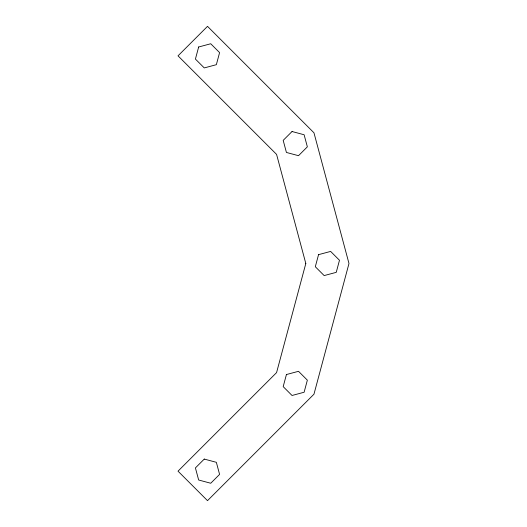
<?xml version="1.0" encoding="UTF-8"?>
<svg xmlns="http://www.w3.org/2000/svg" width="527" height="527" viewBox="0 0 527 527"><rect width="100%" height="100%" fill="white"/><g stroke="black" fill="none" stroke-linecap="round" stroke-linejoin="round"><path stroke-width="0.79" d="M198.659 46.989L195.418 59.077L204.265 67.924L216.353 64.683L219.588 52.601L210.741 43.754L198.659 46.989M305.812 263.5L276.576 372.602L178.014 471.164L207.506 500.65L313.967 394.189L348.986 263.5L313.967 132.811L207.506 26.35L178.014 55.836L276.576 154.398L305.812 263.5M286.424 374.545L283.19 386.634L292.037 395.481L304.119 392.24L307.36 380.158L298.513 371.311L286.424 374.545M318.552 254.653L315.311 266.741L324.158 275.581L336.246 272.347L339.48 260.259L330.633 251.419L318.552 254.653M292.037 131.519L283.19 140.366L286.424 152.455L298.513 155.689L307.36 146.842L304.119 134.76L292.037 131.519M204.265 459.076L195.418 467.923L198.659 480.011L210.741 483.246L219.588 474.399L216.353 462.317L204.265 459.076"/></g></svg>
